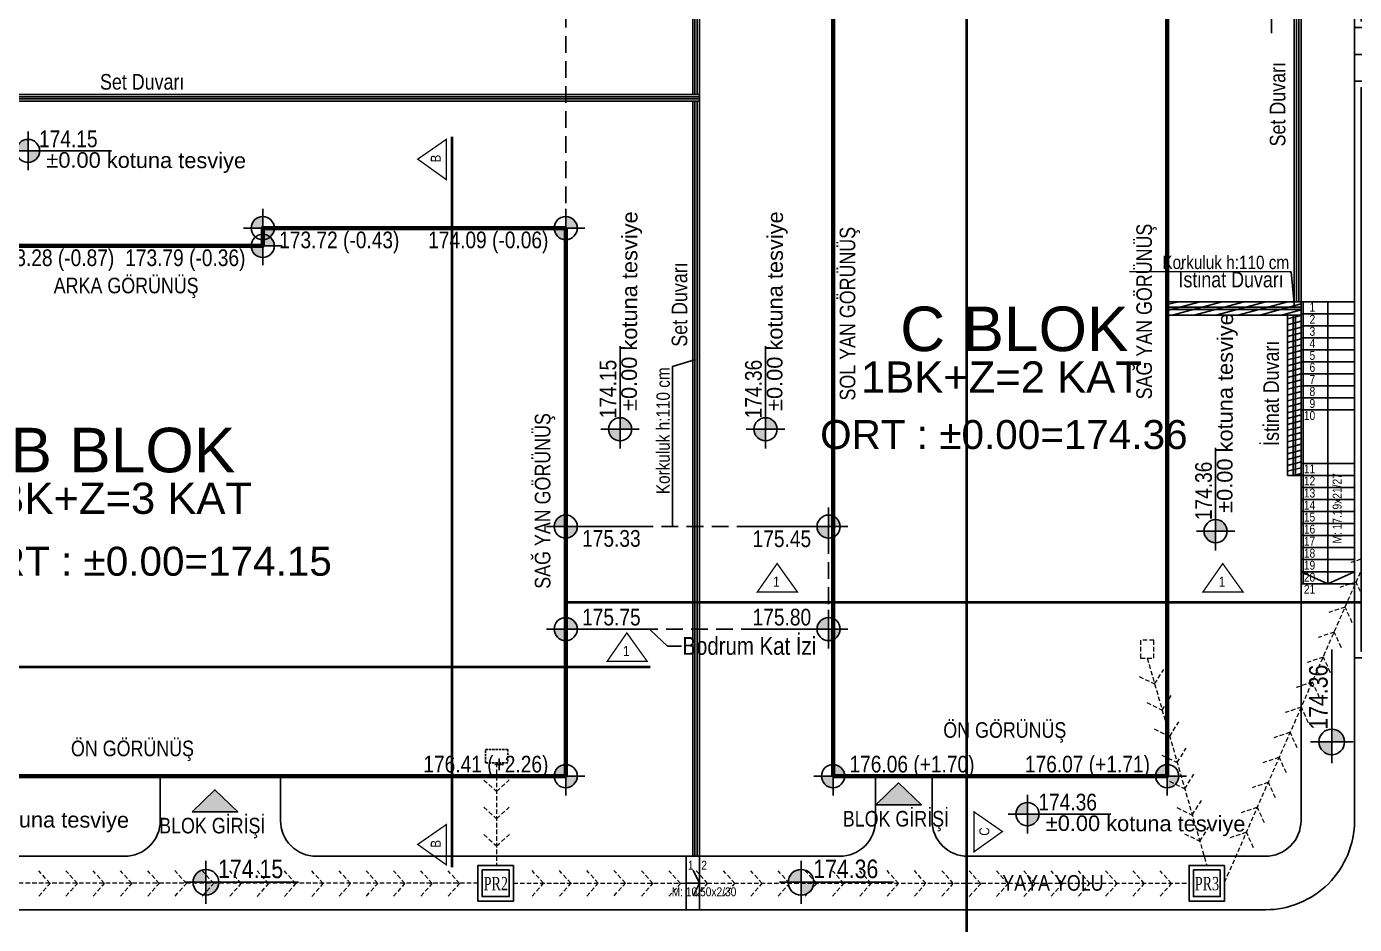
# Model space of a CAD drawing. Header units: millimetres. Extents: x 82776 to 137242, y 11666 to 27998.
# Drawn here: x 133619 to 134364, y 21322 to 21826 of the extents above; entities that cross this region are included whole.
import ezdxf
from ezdxf import colors
from ezdxf.entities.mleader import LeaderData, LeaderLine
from ezdxf.enums import TextEntityAlignment as Align
from ezdxf.math import Vec2, Vec3

# ---------------------------------------------------------------- set-up
doc = ezdxf.new("R2010")
doc.units = ezdxf.units.MM
doc.linetypes.add('( Hidden )', pattern=[0.375, 0.25, -0.125])
doc.linetypes.add('DASHED', pattern=[15, 10, -5])
for name, color, linetype in [('0_IFC_Elevation_2', 31, 'Continuous'), ('0_IFC_Elevation_3', 21, 'Continuous'), ('0_IFC_Elevation_4', 11, 'Continuous'), ('0_IFC_Elevation_5', 252, 'Continuous'), ('0_IFC_Hatch', 250, 'Continuous'), ('0_IFC_Notation_Level_200', 160, 'Continuous'), ('0_IFC_Notation_Section_100', 10, 'Continuous'), ('0_IFC_Notation_Section_50', 10, 'Continuous'), ('0_IFC_Stair_Text', 221, 'Continuous'), ('0_IFC_Text_Explanation_200', 231, 'Continuous'), ('0_IFC_Text_Explanation_50', 231, 'Continuous'), ('2_IFC_Handrail', 181, 'Continuous'), ('2_IFC_Wall', 130, 'Continuous'), ('5_IFC_Mechanical_Shaft', 132, 'Continuous'), ('MEK-PİS SU RÖGARI', 2, 'Continuous')]:
    doc.layers.add(name, color=color, linetype=linetype)
doc.styles.add('IFC_TEXT', font='ARIALN.TTF')
doc.styles.add('MEK-SIHHİ TESİSAT YAZISI', font='CENTURY.TTF', dxfattribs={"width": 0.7})
doc.styles.get("Standard").update_dxf_attribs({"font": 'arial.ttf'})

# ---------------------------------------------------------------- blocks, each defined once
blk = doc.blocks.new('VP_YAZI')
at = {"layer": '0_IFC_Text_Explanation_50', "attachment_point": 1}
for s, insert, char_height in [('C BLOK', (5271.3, -4342, 3462.4), 100), ('1BK+Z=2 KAT', (5183.2, -4465.1, 3462.4), 70), ('B BLOK', (3274.5, -4614, 3462.4), 100), ('2BK+Z=3 KAT', (3186.4, -4737.2, 3462.4), 70)]:
    blk.add_mtext_dynamic_manual_height_columns(s, width=1357.697, gutter_width=12.5, heights=[0], dxfattribs=dict(at, insert=insert, char_height=char_height))
blk = doc.blocks.new('OK')
at = {"layer": '0_IFC_Text_Explanation_50'}
h = blk.add_hatch(color=256, dxfattribs=at)
h.dxf.hatch_style = 1
h.paths.add_polyline_path([(90, 47.4), (0, 0), (44.1, -91.7)])
blk.add_lwpolyline([(90, 47.4), (0, 0), (44.1, -91.7), (90, 47.4)], dxfattribs=at)
blk = doc.blocks.new('VP_GORUNUS YAZILARI')
at = {"xscale": -0.7000000000000003, "yscale": 0.7, "zscale": 0.7, "rotation": 71.71669173532098}
for p in [(3733.6, -5426.5, 695938.9), (5267.8, -5411.1, 349700.6)]:
    blk.add_blockref('OK', p, dxfattribs=at)
at = {"layer": '0_IFC_Text_Explanation_200', "char_height": 35, "attachment_point": 3, "style": 'IFC_TEXT'}
for insert in [(3920, -5489.5, 695938.9), (5454.2, -5474.1, 349700.6)]:
    blk.add_mtext_dynamic_manual_height_columns('\\pxqc; BLOK GİRİŞİ', width=396.118, gutter_width=972000, heights=[0], dxfattribs=dict(at, insert=insert))
at = {"layer": '0_IFC_Text_Explanation_50', "transparency": 33554687, "char_height": 35, "attachment_point": 1, "rotation": 90, "style": 'IFC_TEXT'}
for s, insert in [('SOL YAN GÖRÜNÜŞ ', (5135.6, -4552.9)), ('SAĞ YAN GÖRÜNÜŞ ', (5801.3, -4550.2)), ('SAĞ YAN GÖRÜNÜŞ ', (4451.3, -4975.4))]:
    blk.add_mtext_dynamic_manual_height_columns(s, width=439.524, gutter_width=12.5, heights=[0], dxfattribs=dict(at, insert=insert))
at = {"layer": '0_IFC_Text_Explanation_50', "transparency": 33554687, "char_height": 35, "attachment_point": 1, "style": 'IFC_TEXT'}
for s, width, insert in [('\\pxql;ARKA GÖRÜNÜŞ ', 515.997, (3371.7, -4277.2)), ('ÖN GÖRÜNÜŞ ', 459.66, (5368, -5274.9)), ('ÖN GÖRÜNÜŞ ', 459.66, (3410.3, -5316.2))]:
    blk.add_mtext_dynamic_manual_height_columns(s, width=width, gutter_width=12.5, heights=[0], dxfattribs=dict(at, insert=insert))
blk = doc.blocks.new('VP_KESIT YERLERI')
at = {"layer": '0_IFC_Notation_Section_100', "linetype": 'DASHED', "ltscale": 5, "const_width": 6}
for points in [[(5500, -1885.4), (5500, 1180.6), (5942.3, 2190.6), (6801.2, 1814.5), (8153.2, 4902)], [(-1544.6, 0), (2000, 0), (2000, -374.8), (4600, -374.8), (4600, -229.4), (7030.2, -229.4)]]:
    blk.add_lwpolyline(points, dxfattribs=at)
blk = doc.blocks.new('BLOK KESIT YERLERI')
at = {"layer": '0_IFC_Notation_Section_100', "linetype": 'DASHED', "const_width": 6}
for points in [[(0, -1112.2), (0, 1112.2)], [(-470, -552.2), (620, -552.2)]]:
    blk.add_lwpolyline(points, dxfattribs=at)
at = {"layer": '0_IFC_Notation_Section_100', "ltscale": 3, "const_width": 3}
for points in [[(-1168.2, 486.9), (-1168.2, 396.9), (-1232.1, 442.6)], [(-470, -528.9), (-380, -528.9), (-425.6, -465.1)], [(530, -528.9), (620, -528.9), (574.4, -465.1)], [(16.1, -1022.2), (16.1, -1112.2), (80, -1066.6)], [(-1168.2, -1051.1), (-1168.2, -1141.1), (-1232.1, -1095.5)]]:
    blk.add_lwpolyline(points, close=True, dxfattribs=at)
at = {"layer": '0_IFC_Notation_Section_100', "linetype": 'DASHED', "const_width": 6}
for points, elevation in [([(-1155.2, -1147.2), (-1155.2, 492.8)], 1277.2), ([(-3080, -697.6), (-710.1, -697.6)], 851.5)]:
    blk.add_lwpolyline(points, dxfattribs=dict(at, elevation=elevation))
at = {"layer": '0_IFC_Notation_Section_100', "ltscale": 3, "const_width": 3, "elevation": 851.5}
blk.add_lwpolyline([(-807.1, -684.7), (-717.1, -684.7), (-762.8, -620.8)], close=True, dxfattribs=at)
at = {"layer": '0_IFC_Notation_Section_50', "ltscale": 3, "char_height": 22.5, "style": 'IFC_TEXT'}
for s, insert, attachment_point, rotation in [('\\pxqc;B', (-1180.4, 481.4), 9, 90.0411), ('\\pxqc;1', (-464.5, -516.8), 7, 359.9589), ('\\pxqc;1', (535.5, -516.8), 7, 359.9589), ('\\pxqc;1', (-801.6, -672.5, 851.5), 7, 359.9589), ('\\pxqc;C', (51, -1104.1), 7, 89.9589), ('\\pxqc;B', (-1180.4, -1056.7), 9, 90.0411)]:
    blk.add_mtext_dynamic_manual_height_columns(s, width=74.846, gutter_width=364500, heights=[41.8], dxfattribs=dict(at, insert=insert, attachment_point=attachment_point, rotation=rotation))
blk = doc.blocks.new('0_IFC_NOTATION_LEVEL_200')
at = {"layer": '0_IFC_Notation_Level_200'}
h = blk.add_hatch(color=256, dxfattribs=at)
h.dxf.hatch_style = 1
h.paths.add_polyline_path([(0, 0), (0, 576, 0.414214), (-576, 0)])
h.paths.add_polyline_path([(0, -576, 0.414214), (576, 0), (0, 0)])
for p, q in [((0, 960), (0, -960)), ((0, 0), (-960, 0)), ((0, 0), (4154, 0))]:
    blk.add_line(p, q, dxfattribs=at)
blk.add_circle((0, 0), 576, dxfattribs=at)
at = {"layer": '0_IFC_Notation_Level_200', "style": 'IFC_TEXT'}
for tag, p in [('LEVEL_ABOVE', (549, 185)), ('LEVEL_BELOW', (549, -1005))]:
    blk.add_attdef(tag, p, '', height=800, dxfattribs=at)
blk = doc.blocks.new('BLOK KOSE KOTLARI')
ref = blk.add_blockref('0_IFC_NOTATION_LEVEL_200', (3920.1, -1125), dxfattribs=dict(xscale=0.045, yscale=0.045, zscale=0.045))
ref.add_attrib('LEVEL_BELOW', '173.72 (-0.43)', (3956.9, -1170.2), dxfattribs={"layer": '0_IFC_Notation_Level_200', "height": 37.5, "style": 'IFC_TEXT'})
ref = blk.add_blockref('0_IFC_NOTATION_LEVEL_200', (4600, -1125), dxfattribs=dict(xscale=-0.045, yscale=0.045, zscale=0.045))
ref.add_attrib('LEVEL_BELOW', '174.09 (-0.06)', (4291.3, -1170.2), dxfattribs={"layer": '0_IFC_Notation_Level_200', "height": 37.5, "style": 'IFC_TEXT'})
ref = blk.add_blockref('0_IFC_NOTATION_LEVEL_200', (3280.1, -1165), dxfattribs=dict(xscale=0.045, yscale=0.045, zscale=0.045))
ref.add_attrib('LEVEL_BELOW', '173.28 (-0.87)', (3317, -1210.2), dxfattribs={"layer": '0_IFC_Notation_Level_200', "height": 37.5, "style": 'IFC_TEXT'})
ref = blk.add_blockref('0_IFC_NOTATION_LEVEL_200', (3920.1, -1165), dxfattribs=dict(xscale=-0.045, yscale=0.045, zscale=0.045))
ref.add_attrib('LEVEL_BELOW', '173.79 (-0.36)', (3611.4, -1210.2), dxfattribs={"layer": '0_IFC_Notation_Level_200', "height": 37.5, "style": 'IFC_TEXT'})
ref = blk.add_blockref('0_IFC_NOTATION_LEVEL_200', (4600, -1795, -108.6), dxfattribs=dict(xscale=0.045, yscale=0.045, zscale=0.045))
ref.add_attrib('LEVEL_BELOW', '175.33', (4636.8, -1840.2, -108.6), dxfattribs={"layer": '0_IFC_Notation_Level_200', "height": 37.5, "style": 'IFC_TEXT'})
ref = blk.add_blockref('0_IFC_NOTATION_LEVEL_200', (5190, -1795, -108.6), dxfattribs=dict(xscale=-0.045, yscale=0.045, zscale=0.045))
ref.add_attrib('LEVEL_BELOW', '175.45', (5019.4, -1840.9, -108.6), dxfattribs={"layer": '0_IFC_Notation_Level_200', "height": 37.5, "style": 'IFC_TEXT'})
ref = blk.add_blockref('0_IFC_NOTATION_LEVEL_200', (4600, -2025, -108.6), dxfattribs=dict(xscale=-0.045, yscale=0.045, zscale=0.045, rotation=180))
ref.add_attrib('LEVEL_BELOW', '175.75', (4636.8, -2016.8, -108.6), dxfattribs={"layer": '0_IFC_Notation_Level_200', "height": 37.5, "style": 'IFC_TEXT'})
ref = blk.add_blockref('0_IFC_NOTATION_LEVEL_200', (5190, -2025, -108.6), dxfattribs=dict(xscale=0.045, yscale=0.045, zscale=0.045, rotation=180))
ref.add_attrib('LEVEL_BELOW', '175.80', (5019.4, -2016.8, -108.6), dxfattribs={"layer": '0_IFC_Notation_Level_200', "height": 37.5, "style": 'IFC_TEXT'})
ref = blk.add_blockref('0_IFC_NOTATION_LEVEL_200', (4600, -2355), dxfattribs=dict(xscale=0.045, yscale=0.045, zscale=0.045, rotation=180))
ref.add_attrib('LEVEL_BELOW', '176.41 (+2.26)', (4280.5, -2346.8), dxfattribs={"layer": '0_IFC_Notation_Level_200', "height": 37.5, "style": 'IFC_TEXT'})
ref = blk.add_blockref('0_IFC_NOTATION_LEVEL_200', (5200, -2355), dxfattribs=dict(xscale=-0.045, yscale=0.045, zscale=0.045, rotation=180))
ref.add_attrib('LEVEL_BELOW', '176.06 (+1.70)', (5236.8, -2346.8), dxfattribs={"layer": '0_IFC_Notation_Level_200', "height": 37.5, "style": 'IFC_TEXT'})
ref = blk.add_blockref('0_IFC_NOTATION_LEVEL_200', (5950, -2355), dxfattribs=dict(xscale=0.045, yscale=0.045, zscale=0.045, rotation=180))
ref.add_attrib('LEVEL_BELOW', '176.07 (+1.71)', (5630.5, -2346.8), dxfattribs={"layer": '0_IFC_Notation_Level_200', "height": 37.5, "style": 'IFC_TEXT'})
at = {"layer": '0_IFC_Notation_Level_200', "char_height": 65, "attachment_point": 1}
for s, insert in [('ORT : %%P0.00=174.36', (5171, -1555.8, -346238.3)), ('ORT : %%P0.00=174.15', (3250.6, -1840.2, -346238.3))]:
    blk.add_mtext_dynamic_manual_height_columns(s, width=1400.935, gutter_width=12.5, heights=[0], dxfattribs=dict(at, insert=insert))
blk = doc.blocks.new('KANAL PROJESI')
at = {"layer": '2_IFC_Wall', "linetype": 'DASHED', "lineweight": 0}
for points, elevation in [([(7495.75365, -469.08368), (9271.62881, 3586.41176)], 270201.56403), ([(7831.19078, 225.35739), (7815.24764, 260.32925), (7778.7829, 248.18275)], 270201.56403), ([(7806.62391, 169.4893), (7790.68076, 204.46116), (7754.21603, 192.31465)], 270201.56403), ([(7782.17695, 113.35816), (7766.23381, 148.33001), (7729.76907, 136.18351)], 270201.56403), ([(7757.73, 57.22702), (7741.78685, 92.19887), (7705.32212, 80.05237)], 270201.56403), ([(7322.0134, 33.96979), (7455.62529, -431.60979)], 346238.25684), ([(7733.28304, 1.09587), (7717.3399, 36.06773), (7680.87516, 23.92122)], 270201.56403), ([(7304.11875, -7.28884), (7338.67954, -24.10449), (7359.06372, 8.47925)], 346238.25684), ([(7708.83609, -55.03527), (7692.89294, -20.06342), (7656.42821, -32.20992)], 270201.56403), ([(7321.00707, -66.13732), (7355.56786, -82.95297), (7375.95204, -50.36923)], 346238.25684), ([(7683.85475, -111.26867), (7667.91161, -76.29681), (7631.44687, -88.44331)], 270201.56403), ([(7337.89539, -124.9858), (7372.45618, -141.80145), (7392.84036, -109.21771)], 346238.25684), ([(7658.6521, -167.65153), (7642.70896, -132.67968), (7606.24422, -144.82618)], 270201.56403), ([(7354.78371, -183.83428), (7389.3445, -200.64993), (7409.72868, -168.06619)], 346238.25684), ([(5862.0164, -201.03021), (5862.0164, -431.60979)], 346663.99994), ([(7634.20515, -223.78268), (7618.262, -188.81082), (7581.79727, -200.95733)], 270201.56403), ([(7371.67202, -242.68276), (7406.23282, -259.49841), (7426.617, -226.91467)], 346238.25684), ([(5833.18473, -239.7623), (5861.8095, -265.41064), (5890.34742, -239.66571)], 346663.99994), ([(7609.75819, -279.91382), (7593.81505, -244.94197), (7557.35031, -257.08847)], 270201.56403), ([(7388.56034, -301.53124), (7423.12114, -318.34689), (7443.50531, -285.76315)], 346238.25684), ([(5833.28818, -300.98606), (5861.91295, -326.6344), (5890.45087, -300.88947)], 346663.99994), ([(7585.21258, -336.00208), (7569.26943, -301.03022), (7532.8047, -313.17673)], 270201.56403), ([(7405.44866, -360.37972), (7440.00946, -377.19537), (7460.39363, -344.61163)], 346238.25684), ([(7560.73564, -392.06746), (7544.7925, -357.0956), (7508.32776, -369.24211)], 270201.56403), ([(5819.78819, -471.60979), (3696.35039, -471.60979), (3408.01261, -359.47301)], 346238.25684), ([(5833.39163, -362.20981), (5862.0164, -387.85815), (5890.55432, -362.11322)], 346663.99994), ([(4834.31428, -500.5481), (4859.96262, -471.92333), (4834.21769, -443.38541)], 346238.25684), ([(4895.53804, -500.44465), (4921.18637, -471.81988), (4895.44145, -443.28196)], 346238.25684), ([(4956.56887, -500.55651), (4982.21721, -471.93174), (4956.47228, -443.39382)], 346238.25684), ([(5017.74439, -500.50688), (5043.39273, -471.88212), (5017.64781, -443.34419)], 346238.25684), ([(5078.96841, -500.51101), (5104.61675, -471.88625), (5078.87182, -443.34832)], 346238.25684), ([(5140.19216, -500.40756), (5165.8405, -471.7828), (5140.09557, -443.24487)], 346238.25684), ([(5201.41592, -500.30411), (5227.06425, -471.67935), (5201.31933, -443.14142)], 346238.25684), ([(5263.17321, -500.79208), (5288.82155, -472.16732), (5263.07662, -443.62939)], 346238.25684), ([(5324.70485, -501.13721), (5350.35319, -472.51244), (5324.60826, -443.97452)], 346238.25684), ([(5385.9286, -501.03376), (5411.57694, -472.40899), (5385.83202, -443.87107)], 346238.25684), ([(5447.15236, -500.93031), (5472.8007, -472.30554), (5447.05577, -443.76762)], 346238.25684), ([(5508.37611, -500.82686), (5534.02445, -472.20209), (5508.27953, -443.66417)], 346238.25684), ([(5569.59987, -500.72341), (5595.24821, -472.09864), (5569.50328, -443.56072)], 346238.25684), ([(5630.6307, -500.83527), (5656.27904, -472.2105), (5630.53411, -443.67258)], 346238.25684), ([(5691.80623, -500.78565), (5717.45456, -472.16088), (5691.70964, -443.62296)], 346238.25684), ([(5753.03024, -500.78977), (5778.67858, -472.16501), (5752.93365, -443.62708)], 346238.25684), ([(5941.72477, -500.22812), (5967.37311, -471.60336), (5941.62818, -443.06543)], 346238.25684), ([(6002.94878, -500.23225), (6028.59712, -471.60748), (6002.8522, -443.06956)], 346238.25684), ([(6064.17254, -500.1288), (6089.82088, -471.50403), (6064.07595, -442.96611)], 346238.25684), ([(6125.39629, -500.02535), (6151.04463, -471.40058), (6125.29971, -442.86266)], 346238.25684), ([(6187.15359, -500.51332), (6212.80193, -471.88855), (6187.057, -443.35063)], 346238.25684), ([(6248.68523, -500.85845), (6274.33357, -472.23368), (6248.58864, -443.69575)], 346238.25684), ([(6309.90898, -500.755), (6335.55732, -472.13023), (6309.81239, -443.5923)], 346238.25684), ([(6371.13274, -500.65155), (6396.78107, -472.02678), (6371.03615, -443.48886)], 346238.25684), ([(6432.35649, -500.5481), (6458.00483, -471.92333), (6432.2599, -443.38541)], 346238.25684), ([(6493.58025, -500.44465), (6519.22858, -471.81988), (6493.48366, -443.28196)], 346238.25684), ([(6554.61108, -500.55651), (6580.25942, -471.93174), (6554.51449, -443.39382)], 346238.25684), ([(6615.7866, -500.50688), (6641.43494, -471.88212), (6615.69002, -443.34419)], 346238.25684), ([(6677.01062, -500.51101), (6702.65896, -471.88625), (6676.91403, -443.34832)], 346238.25684), ([(6738.23437, -500.40756), (6763.88271, -471.7828), (6738.13778, -443.24487)], 346238.25684), ([(6799.45813, -500.30411), (6825.10646, -471.67935), (6799.36154, -443.14142)], 346238.25684), ([(6861.21542, -500.79208), (6886.86376, -472.16732), (6861.11883, -443.62939)], 346238.25684), ([(6922.74706, -501.13721), (6948.3954, -472.51244), (6922.65047, -443.97452)], 346238.25684), ([(6983.97081, -501.03376), (7009.61915, -472.40899), (6983.87423, -443.87107)], 346238.25684), ([(7045.19457, -500.93031), (7070.84291, -472.30554), (7045.09798, -443.76762)], 346238.25684), ([(7106.41832, -500.82686), (7132.06666, -472.20209), (7106.32174, -443.66417)], 346238.25684), ([(7167.64208, -500.72341), (7193.29042, -472.09864), (7167.54549, -443.56072)], 346238.25684), ([(7228.67291, -500.83527), (7254.32125, -472.2105), (7228.57632, -443.67258)], 346238.25684), ([(7289.84844, -500.78565), (7315.49677, -472.16088), (7289.75185, -443.62296)], 346238.25684), ([(7351.07245, -500.78977), (7376.72079, -472.16501), (7350.97586, -443.62708)], 346238.25684), ([(5899.78819, -471.60979), (7415.75365, -471.60979)], 346238.25684)]:
    blk.add_lwpolyline(points, dxfattribs=dict(at, elevation=elevation))
at = {"layer": '2_IFC_Wall', "linetype": 'DASHED', "lineweight": 0, "elevation": 346238.25684}
blk.add_lwpolyline([(7337.0134, 33.96979), (7337.0134, 73.96981), (7307.0134, 73.96981), (7307.0134, 33.96979)], close=True, dxfattribs=at)
at = {"layer": '5_IFC_Mechanical_Shaft', "linetype": '( Hidden )', "ltscale": 20, "transparency": 33554687, "elevation": 346663.99994}
blk.add_lwpolyline([(5887.0164, -201.03021), (5837.0164, -201.03021), (5837.0164, -171.03021), (5887.0164, -171.03021)], close=True, dxfattribs=at)
at = {"layer": 'MEK-PİS SU RÖGARI', "ltscale": 100, "elevation": 346238.25684}
for points in [[(5899.78819, -431.60979), (5899.78819, -511.60979), (5819.78819, -511.60979), (5819.78819, -431.60979)], [(5889.78819, -441.60979), (5889.78819, -501.60979), (5829.78819, -501.60979), (5829.78819, -441.60979)], [(7495.75365, -431.60979), (7495.75365, -511.60979), (7415.75365, -511.60979), (7415.75365, -431.60979)], [(7485.75365, -441.60979), (7485.75365, -501.60979), (7425.75365, -501.60979), (7425.75365, -441.60979)]]:
    blk.add_lwpolyline(points, close=True, dxfattribs=at)
at = {"layer": 'MEK-PİS SU RÖGARI', "ltscale": 100, "style": 'MEK-SIHHİ TESİSAT YAZISI', "width": 0.7}
for s, p in [('PR2', (5860.078, -487.29264, 349060.29587)), ('PR3', (7456.04346, -487.29264, 349060.29587))]:
    blk.add_text(s, height=30, rotation=359.99999999, dxfattribs=at).set_placement(p, align=Align.CENTER)
blk = doc.blocks.new('VP BLOK YERLERİ')
at = {"layer": '0_IFC_Elevation_5', "linetype": '( Hidden )', "ltscale": 150, "elevation": 349592}
blk.add_lwpolyline([(6017.4, 998.9), (6017.4, 998.9), (6017.4, 1813.9), (4017.4, 1813.9), (4017.4, 998.9)], dxfattribs=at)
blk.add_lwpolyline([(6017.4, 98.9), (6607.4, 98.9), (6607.4, 328.9), (6017.4, 328.9)], close=True, dxfattribs=at)
at = {"layer": '2_IFC_Wall', "color": 131, "lineweight": 80, "elevation": 349700.6}
for points in [[(6617.4, -231.1), (7367.4, -231.1), (7367.4, 1568.9), (6617.4, 1568.9)], [(6017.4, 998.9), (6017.4, -231.1), (4017.4, -231.1), (4017.4, 998.9), (4697.5, 998.9), (4697.5, 958.9), (5337.5, 958.9), (5337.5, 998.9)]]:
    blk.add_lwpolyline(points, close=True, dxfattribs=at)
at = {"layer": '0_IFC_Text_Explanation_50'}
ml = blk.add_multileader_mtext('Standard', dxfattribs=at)
ml.set_content('Bodrum Kat İzi', color=256, style='IFC_TEXT')
ml.set_leader_properties()
ml.build(insert=Vec2(0, 0))
ml.multileader.update_dxf_attribs({"text_right_attachment_type": 6, "dogleg_length": 0.36})
ctx = ml.context
ctx.base_point, ctx.char_height, ctx.plane_origin = Vec3(6277.2, 60.9, 349592), 40, Vec3(6116.4, 29.4, 349592)
ctx.right_attachment = 6
notes = []
notes.append((ctx, [(0, (1, 1, 0), (6245.9, 60.9, 349592), (1, 0), 31.4, [(0, [(6204.9, 98.9, 349592)], 0, [])])]))
ctx.mtext.insert, ctx.mtext.flow_direction = Vec3(6279.2, 81.2, 349592), 5
for ctx, leaders in notes:
    for number, flags, end, landing, length, lines in leaders:
        leader = LeaderData()
        leader.index, (leader.has_last_leader_line, leader.has_dogleg_vector, leader.attachment_direction) = number, flags
        leader.last_leader_point, leader.dogleg_vector, leader.dogleg_length = Vec3(end), Vec3(landing), length
        for number, points, colour, breaks in lines:
            line = LeaderLine()
            line.index, line.vertices, line.color, line.breaks = number, Vec3.list(points), colors.encode_raw_color(colour), breaks
            leader.lines.append(line)
        ctx.leaders.append(leader)
blk = doc.blocks.new('VP_SETLER')
at = {"layer": '0_IFC_Elevation_5'}
h = blk.add_hatch(dxfattribs=at)
h.set_pattern_fill('ANSI31', color=256, scale=4, angle=-30)
h.set_pattern_definition([(15, (-96483.742, -47690.574), (-3.2870019, 12.267258), [])])
h.paths.add_polyline_path([(6170.8, -4361), (5870.8, -4361), (5870.8, -4331), (6170.8, -4331)])
h = blk.add_hatch(dxfattribs=at)
h.set_pattern_fill('ANSI31', color=256, scale=4, angle=-30)
h.set_pattern_definition([(15, (-100433.742, -46815.495), (-3.2870019, 12.267258), [])])
h.paths.add_polyline_path([(6170.8, -4721), (6140.8, -4721), (6140.8, -4361), (6170.8, -4361)])
at = {"layer": '0_IFC_Hatch'}
h = blk.add_hatch(color=255, dxfattribs=at)
h.dxf.hatch_style = 1
h.paths.add_polyline_path([(5870.8, -4343.5), (6170.8, -4343.5), (6170.8, -4348.5), (5870.8, -4348.5)])
h = blk.add_hatch(color=255, dxfattribs=at)
h.dxf.hatch_style = 1
h.paths.add_polyline_path([(6153.3, -4721), (6153.3, -4361), (6158.3, -4361), (6158.3, -4721)])
at = {"layer": '0_IFC_Elevation_2', "elevation": 346238.3}
for points in [[(6170.8, -4361), (5870.8, -4361), (5870.8, -4331), (6170.8, -4331)], [(6170.8, -4721), (6140.8, -4721), (6140.8, -4361), (6170.8, -4361)]]:
    blk.add_lwpolyline(points, close=True, dxfattribs=at)
at = {"layer": '0_IFC_Elevation_3'}
for points in [[(1120.8, -4960.9), (1120.8, -5072.4, 0.309306), (1171.8, -5146.9), (2274.8, -5575.9), (3530.8, -5575.9, 0.414214), (3610.8, -5495.9), (3610.8, -5395.9), (3880.8, -5395.9), (3880.8, -5495.9, 0.414214), (3960.8, -5575.9), (5135.8, -5575.9, 0.414214), (5215.8, -5495.9), (5215.8, -5395.9), (5342.8, -5395.9), (5342.8, -5495.9, 0.414214), (5422.8, -5575.9), (6090.8, -5575.9, 0.414214), (6170.8, -5495.9), (6170.8, -2903.9, 0.297883), (6122.9, -2830.7), (5583.9, -2594.7, -0.414214), (5480.9, -2331.2), (6204.6, -678.6)], [(6290.8, -5130.3), (6290.8, -5495.9, -0.414214), (6090.8, -5695.9), (2267.3, -5695.9, -0.092994), (2238.3, -5690.5), (839.2, -5146.3, 0.092994), (810.2, -5140.9), (-812.5, -5140.9), (-990, -5099.1)]]:
    blk.add_lwpolyline(points, format="xyb", dxfattribs=at)
for points in [[(6170.8, -3295.9), (4805.8, -3295.9), (4805.8, -3865.9)], [(6290.8, -3715.9), (6290.8, -3835.9)], [(6290.8, -3775.9), (6479.8, -3775.9)], [(6170.8, -4331), (6290.8, -4331)], [(6230.8, -4331), (6230.8, -4964)], [(6170.8, -4358), (6290.8, -4358)], [(6170.8, -4385), (6290.8, -4385)], [(6170.8, -4412), (6290.8, -4412)], [(6170.8, -4439), (6290.8, -4439)], [(6170.8, -4466), (6290.8, -4466)], [(6170.8, -4493), (6290.8, -4493)], [(6170.8, -4520), (6290.8, -4520)], [(6170.8, -4547), (6290.8, -4547)], [(6170.8, -4574), (6290.8, -4574)], [(6170.8, -4694), (6290.8, -4694)], [(6170.8, -4721), (6290.8, -4721)], [(6170.8, -4748), (6290.8, -4748)], [(6170.8, -4775), (6290.8, -4775)], [(6170.8, -4802), (6290.8, -4802)], [(6170.8, -4829), (6290.8, -4829)], [(6170.8, -4856), (6290.8, -4856)], [(6170.8, -4883), (6290.8, -4883)], [(6170.8, -4910), (6290.8, -4910)], [(6170.8, -4937), (6290.8, -4937)], [(6170.8, -4937), (6230.8, -4964), (6290.8, -4937)], [(6170.8, -4964), (6290.8, -4964)], [(4790.8, -5575.9), (4790.8, -5695.9)], [(4820.8, -5575.9), (4820.8, -5695.9)], [(4806.5, -5607.2), (4820.8, -5635.9), (4806.5, -5664.5)], [(4820.8, -5635.9), (4790.8, -5635.9)]]:
    blk.add_lwpolyline(points, dxfattribs=at)
at = {"layer": '0_IFC_Elevation_4'}
blk.add_lwpolyline([(6364.6, -2805.5), (6297.5, -2958.9, 0.103553), (6290.8, -2991), (6290.8, -3715.9), (6506.8, -3715.9), (6506.8, -3700.9), (6305.8, -3700.9), (6305.8, -2991, -0.103553), (6311.2, -2964.9), (6378.4, -2811.5)], format="xyb", dxfattribs=at)
for points in [[(4805.8, -3865.9), (4805.8, -3295.9), (6170.8, -3295.9), (6170.8, -4331)], [(4820.8, -3865.9), (4820.8, -3310.9), (6155.8, -3310.9), (6155.8, -4331)]]:
    blk.add_lwpolyline(points, dxfattribs=at)
for points in [[(6506.8, -3835.9), (6290.8, -3835.9), (6290.8, -5130.3), (6471.8, -5130.3), (6471.8, -5115.3), (6305.8, -5115.3), (6305.8, -3850.9), (6506.8, -3850.9)], [(2220.8, -3865.9), (4820.8, -3865.9), (4820.8, -3880.9), (2220.8, -3880.9)], [(4820.8, -5575.9), (4805.8, -5575.9), (4805.8, -3880.9), (4820.8, -3880.9)]]:
    blk.add_lwpolyline(points, close=True, dxfattribs=at)
at = {"layer": '2_IFC_Handrail'}
for points in [[(4810.8, -3865.9), (4810.8, -3300.9), (6165.8, -3300.9), (6165.8, -4331)], [(4815.8, -3865.9), (4815.8, -3305.9), (6160.8, -3305.9), (6160.8, -4331)], [(4810.8, -5575.9), (4810.8, -3880.9)], [(4815.8, -3880.9), (4815.8, -5575.9)], [(6175.8, -4964), (6175.8, -4331), (6170.8, -4331), (6170.8, -4964), (6175.8, -4964)]]:
    blk.add_lwpolyline(points, dxfattribs=at)
for points in [[(2220.8, -3870.9), (4820.8, -3870.9), (4820.8, -3875.9), (2220.8, -3875.9)], [(5870.8, -4343.5), (6170.8, -4343.5), (6170.8, -4348.5), (5870.8, -4348.5)]]:
    blk.add_lwpolyline(points, close=True, dxfattribs=at)
at = {"layer": '2_IFC_Handrail', "elevation": 346238.3}
blk.add_lwpolyline([(6153.3, -4721), (6153.3, -4361), (6158.3, -4361), (6158.3, -4721)], close=True, dxfattribs=at)
ref = blk.add_blockref('0_IFC_NOTATION_LEVEL_200', (3314.1, -3992.5), dxfattribs=dict(xscale=0.045, yscale=0.045, zscale=0.045))
ref.add_attrib('LEVEL_ABOVE', '174.15', (3338.7, -3984.2), dxfattribs={"layer": '0_IFC_Notation_Level_200', "height": 37.5, "rotation": 360, "style": 'IFC_TEXT'})
ref = blk.add_blockref('0_IFC_NOTATION_LEVEL_200', (4642.6, -4617.4, -346238.3), dxfattribs=dict(xscale=0.0450000000000006, yscale=0.0450000000000006, zscale=0.0450000000000006, rotation=90))
ref.add_attrib('LEVEL_ABOVE', '174.15', (4634.3, -4592.8, -346238.3), dxfattribs={"layer": '0_IFC_Notation_Level_200', "height": 37.5, "rotation": 90, "style": 'IFC_TEXT'})
ref = blk.add_blockref('0_IFC_NOTATION_LEVEL_200', (4969.1, -4617.4, -346238.3), dxfattribs=dict(xscale=0.0450000000000006, yscale=0.0450000000000006, zscale=0.0450000000000006, rotation=90))
ref.add_attrib('LEVEL_ABOVE', '174.36', (4960.7, -4592.8, -346238.3), dxfattribs={"layer": '0_IFC_Notation_Level_200', "height": 37.5, "rotation": 90, "style": 'IFC_TEXT'})
ref = blk.add_blockref('0_IFC_NOTATION_LEVEL_200', (5979.2, -4846.1), dxfattribs=dict(xscale=0.0450000000000006, yscale=0.0450000000000006, zscale=0.0450000000000006, rotation=90))
ref.add_attrib('LEVEL_ABOVE', '174.36', (5970.8, -4821.4), dxfattribs={"layer": '0_IFC_Notation_Level_200', "height": 37.5, "rotation": 90, "style": 'IFC_TEXT'})
ref = blk.add_blockref('0_IFC_NOTATION_LEVEL_200', (6239.8, -5319.1), dxfattribs=dict(xscale=0.0500000000000012, yscale=0.0500000000000012, zscale=0.0500000000000012, rotation=90))
ref.add_attrib('LEVEL_ABOVE', '174.36', (6230.6, -5291.7), dxfattribs={"layer": '0_IFC_Notation_Level_200', "height": 41.67, "rotation": 90, "style": 'IFC_TEXT'})
ref = blk.add_blockref('0_IFC_NOTATION_LEVEL_200', (5556.9, -5481.2), dxfattribs=dict(xscale=0.045, yscale=0.045, zscale=0.045))
ref.add_attrib('LEVEL_ABOVE', '174.36', (5581.5, -5472.9), dxfattribs={"layer": '0_IFC_Notation_Level_200', "height": 37.5, "rotation": 360, "style": 'IFC_TEXT'})
ref = blk.add_blockref('0_IFC_NOTATION_LEVEL_200', (3713.2, -5634.2), dxfattribs=dict(xscale=0.05, yscale=0.05, zscale=0.05))
ref.add_attrib('LEVEL_ABOVE', '174.15', (3740.6, -5624.9), dxfattribs={"layer": '0_IFC_Notation_Level_200', "height": 41.67, "style": 'IFC_TEXT'})
ref = blk.add_blockref('0_IFC_NOTATION_LEVEL_200', (5048.8, -5634.2), dxfattribs=dict(xscale=0.05, yscale=0.05, zscale=0.05))
ref.add_attrib('LEVEL_ABOVE', '174.36', (5076.2, -5624.9), dxfattribs={"layer": '0_IFC_Notation_Level_200', "height": 41.67, "style": 'IFC_TEXT'})
at = {"layer": '0_IFC_Notation_Level_200', "char_height": 35, "attachment_point": 1}
for s, width, insert, rotation in [('±0.00 kotuna tesviye', 753.212, (3355.3, -3995.1), 359.7961), ('±0.00 kotuna tesviye', 753.212, (4645.2, -4576.2, -346238.3), 89.7961), ('\\pxt16;±0.00 kotuna tesviye', 670.885, (4971.7, -4576.2, -346238.3), 89.7961), ('\\pxt16;±0.00 kotuna tesviye', 670.885, (5981.8, -4804.9), 89.7961), ('±0.00 kotuna tesviye', 753.212, (3092.7, -5475.3), 359.7961), ('±0.00 kotuna tesviye', 753.212, (5598.1, -5483.8), 359.7961)]:
    blk.add_mtext_dynamic_manual_height_columns(s, width=width, gutter_width=12.5, heights=[0], dxfattribs=dict(at, insert=insert, rotation=rotation))
at = {"layer": '0_IFC_Stair_Text', "transparency": 33554687, "char_height": 20, "attachment_point": 3, "style": 'IFC_TEXT'}
for s, width, insert in [('1', 21.116, (6202.7, -4333.5)), ('2', 21.116, (6202.7, -4360.5)), ('3', 21.116, (6202.7, -4387.5)), ('4', 21.116, (6202.7, -4414.5)), ('5', 21.116, (6202.7, -4441.5)), ('6', 21.116, (6202.7, -4468.5)), ('7', 21.116, (6202.7, -4495.5)), ('8', 21.116, (6202.7, -4522.5)), ('9', 21.116, (6202.7, -4549.5)), ('10', 21.116, (6202.7, -4576.5)), ('11', 21.116, (6202.7, -4696.5)), ('12', 21.116, (6202.7, -4723.5)), ('13', 21.116, (6202.7, -4750.5)), ('14', 21.116, (6202.7, -4777.5)), ('15', 21.116, (6202.7, -4804.5)), ('16', 21.116, (6202.7, -4831.5)), ('17', 21.116, (6202.7, -4858.5)), ('18', 21.116, (6202.7, -4885.5)), ('19', 21.116, (6202.7, -4912.5)), ('20', 21.116, (6202.7, -4939.5)), ('21', 21.116, (6202.7, -4966.5)), ('1', 21.116, (4807.6, -5585.9)), ('2', 21.116, (4837.6, -5585.9)), ('M: 10.50x2/30', 190.185, (4903.7, -5645.5))]:
    blk.add_mtext_dynamic_manual_height_columns(s, width=width, gutter_width=12.5, heights=[0], dxfattribs=dict(at, insert=insert))
at = {"layer": '0_IFC_Stair_Text', "transparency": 33554687, "insert": (6241.8, -4715.9), "char_height": 20, "attachment_point": 3, "rotation": 90, "style": 'IFC_TEXT'}
blk.add_mtext_dynamic_manual_height_columns('M: 17.19x21/27', width=190.185, gutter_width=12.5, heights=[0], dxfattribs=at)
at = {"layer": '0_IFC_Text_Explanation_200', "char_height": 35, "attachment_point": 1, "rotation": 90, "style": 'IFC_TEXT'}
for s, insert in [('Set Duvarı', (6100.7, -3982.5, -346238.3)), ('Set Duvarı', (4758.5, -4432, 346129.7)), ('İstinat Duvarı', (6086.2, -4654.7, 346129.7))]:
    blk.add_mtext_dynamic_manual_height_columns(s, width=275.849, gutter_width=972000, heights=[0], dxfattribs=dict(at, insert=insert))
at = {"layer": '0_IFC_Text_Explanation_200', "char_height": 35, "attachment_point": 1, "style": 'IFC_TEXT'}
for s, width, insert in [('Set Duvarı', 275.849, (3475.6, -3820)), ('İstinat Duvarı', 275.849, (5895.9, -4263.8, 346129.7)), ('\\pxqc;YAYA YOLU', 278.416, (5474.9, -5618.1))]:
    blk.add_mtext_dynamic_manual_height_columns(s, width=width, gutter_width=972000, heights=[0], dxfattribs=dict(at, insert=insert))
at = {"layer": '0_IFC_Text_Explanation_50'}
ml = blk.add_multileader_mtext('Standard', dxfattribs=at)
ml.set_content('Korkuluk h:110 cm', color=256, style='IFC_TEXT')
ml.set_leader_properties()
ml.build(insert=Vec2(0, 0))
ml.multileader.update_dxf_attribs({"text_right_attachment_type": 6, "dogleg_length": 0.36})
ctx = ml.context
ctx.base_point, ctx.char_height, ctx.plane_origin, ctx.plane_x_axis, ctx.plane_y_axis = Vec3(6084.2, -3651.7), 30, Vec3(6202, -3442.7), Vec3(0.000712, 1), Vec3(-1, 0.000712)
ctx.right_attachment, ctx.text_align_type = 6, 2
notes = []
notes.append((ctx, [(1, (1, 1, 0), (6105.1, -3367.4), (-0.000712, -1), 0.36, [(0, [(6160.6, -3351.4)], 0, [])])]))
ctx.mtext.insert, ctx.mtext.text_direction, ctx.mtext.rotation, ctx.mtext.alignment, ctx.mtext.flow_direction = Vec3(6069.1, -3369.8), Vec3(0.000712, 1), 1.570084, 3, 5
ml = blk.add_multileader_mtext('Standard', dxfattribs=at)
ml.set_content('Korkuluk h:110 cm', color=256, style='IFC_TEXT')
ml.set_leader_properties()
ml.build(insert=Vec2(0, 0))
ml.multileader.update_dxf_attribs({"text_right_attachment_type": 6, "dogleg_length": 0.36})
ctx = ml.context
ctx.base_point, ctx.char_height, ctx.plane_origin, ctx.plane_x_axis, ctx.plane_y_axis = Vec3(4768.4, -3646.5), 30, Vec3(4977.4, -3570.2), Vec3(1, 0.000712), Vec3(-0.000712, 1)
ctx.right_attachment, ctx.text_align_type = 6, 2
notes.append((ctx, [(1, (1, 1, 0), (5052.7, -3667.1), (-1, -0.000712), 0.36, [(0, [(5068.7, -3611.6)], 0, [])])]))
ctx.mtext.insert, ctx.mtext.text_direction, ctx.mtext.rotation, ctx.mtext.alignment, ctx.mtext.flow_direction = Vec3(5050.3, -3631.1), Vec3(1, 0.000712), 0.000712, 3, 5
ml = blk.add_multileader_mtext('Standard', dxfattribs=at)
ml.set_content('Korkuluk h:110 cm', color=256, style='IFC_TEXT')
ml.set_leader_properties()
ml.build(insert=Vec2(0, 0))
ml.multileader.update_dxf_attribs({"text_right_attachment_type": 6, "dogleg_length": 0.36})
ctx = ml.context
ctx.base_point, ctx.char_height, ctx.plane_origin, ctx.plane_x_axis, ctx.plane_y_axis = Vec3(5862.4, -4242.8), 30, Vec3(6065, -4388.1), Vec3(1, -0.000712), Vec3(0.000712, 1)
ctx.right_attachment, ctx.text_align_type = 6, 2
notes.append((ctx, [(1, (1, 1, 0), (6148.6, -4263.8), (-1, 0.000712), 2.36, [(0, [(6156.3, -4346.7)], 0, [])])]))
ctx.mtext.insert, ctx.mtext.text_direction, ctx.mtext.rotation, ctx.mtext.alignment, ctx.mtext.flow_direction = Vec3(6144.3, -4227.8), Vec3(1, -0.000712), 6.282473, 3, 5
ml = blk.add_multileader_mtext('Standard', dxfattribs=at)
ml.set_content('Korkuluk h:110 cm', color=256, style='IFC_TEXT')
ml.set_leader_properties()
ml.build(insert=Vec2(0, 0))
ml.multileader.update_dxf_attribs({"text_right_attachment_type": 6, "dogleg_length": 0.36})
ctx = ml.context
ctx.base_point, ctx.char_height, ctx.plane_origin, ctx.plane_x_axis, ctx.plane_y_axis = Vec3(4739.3, -4760.3, 346129.7), 30, Vec3(4857.2, -4551.3, 346129.7), Vec3(0.000712, 1), Vec3(-1, 0.000712)
ctx.right_attachment, ctx.text_align_type = 6, 2
notes.append((ctx, [(1, (1, 1, 0), (4760.3, -4476.1, 346129.7), (-0.000712, -1), 0.36, [(0, [(4815.8, -4460, 346129.7)], 0, [])])]))
ctx.mtext.insert, ctx.mtext.text_direction, ctx.mtext.rotation, ctx.mtext.alignment, ctx.mtext.flow_direction = Vec3(4724.3, -4478.4, 346129.7), Vec3(0.000712, 1), 1.570084, 3, 5
for ctx, leaders in notes:
    for number, flags, end, landing, length, lines in leaders:
        leader = LeaderData()
        leader.index, (leader.has_last_leader_line, leader.has_dogleg_vector, leader.attachment_direction) = number, flags
        leader.last_leader_point, leader.dogleg_vector, leader.dogleg_length = Vec3(end), Vec3(landing), length
        for number, points, colour, breaks in lines:
            line = LeaderLine()
            line.index, line.vertices, line.color, line.breaks = number, Vec3.list(points), colors.encode_raw_color(colour), breaks
            leader.lines.append(line)
        ctx.leaders.append(leader)
blk = doc.blocks.new('VAZIYET PLANI')
for name, p in [('VP_KESIT YERLERI', (2137.6, 2574.4, 346238.3)), ('VP BLOK YERLERİ', (720.3, 2186.1, -3462.4)), ('VP_GORUNUS YAZILARI', (2216.9, 7350.9, -3462.4)), ('VP_YAZI', (2216.9, 7350.9, -3462.4))]:
    blk.add_blockref(name, p)
blk.add_blockref('VP_SETLER', (2216.9, 7350.9))
for name, p in [('BLOK KOSE KOTLARI', (2137.6, 4310, 346238.3)), ('BLOK KESIT YERLERI', (7637.6, 2897.2, 346238.3))]:
    blk.add_blockref(name, p)

msp = doc.modelspace()

# ---------------------------------------------------------------- block references
at = {"xscale": 0.25, "yscale": 0.25, "zscale": 0.25}
msp.add_blockref('VAZIYET PLANI', (132237.51, 20916.62, -86559.56), dxfattribs=at)

# ---------------------------------------------------------------- next in the draw order: block references
msp.add_blockref('KANAL PROJESI', (132417.66, 21463.13, -86559.56), dxfattribs=at)

doc.saveas('drawing.dxf')
